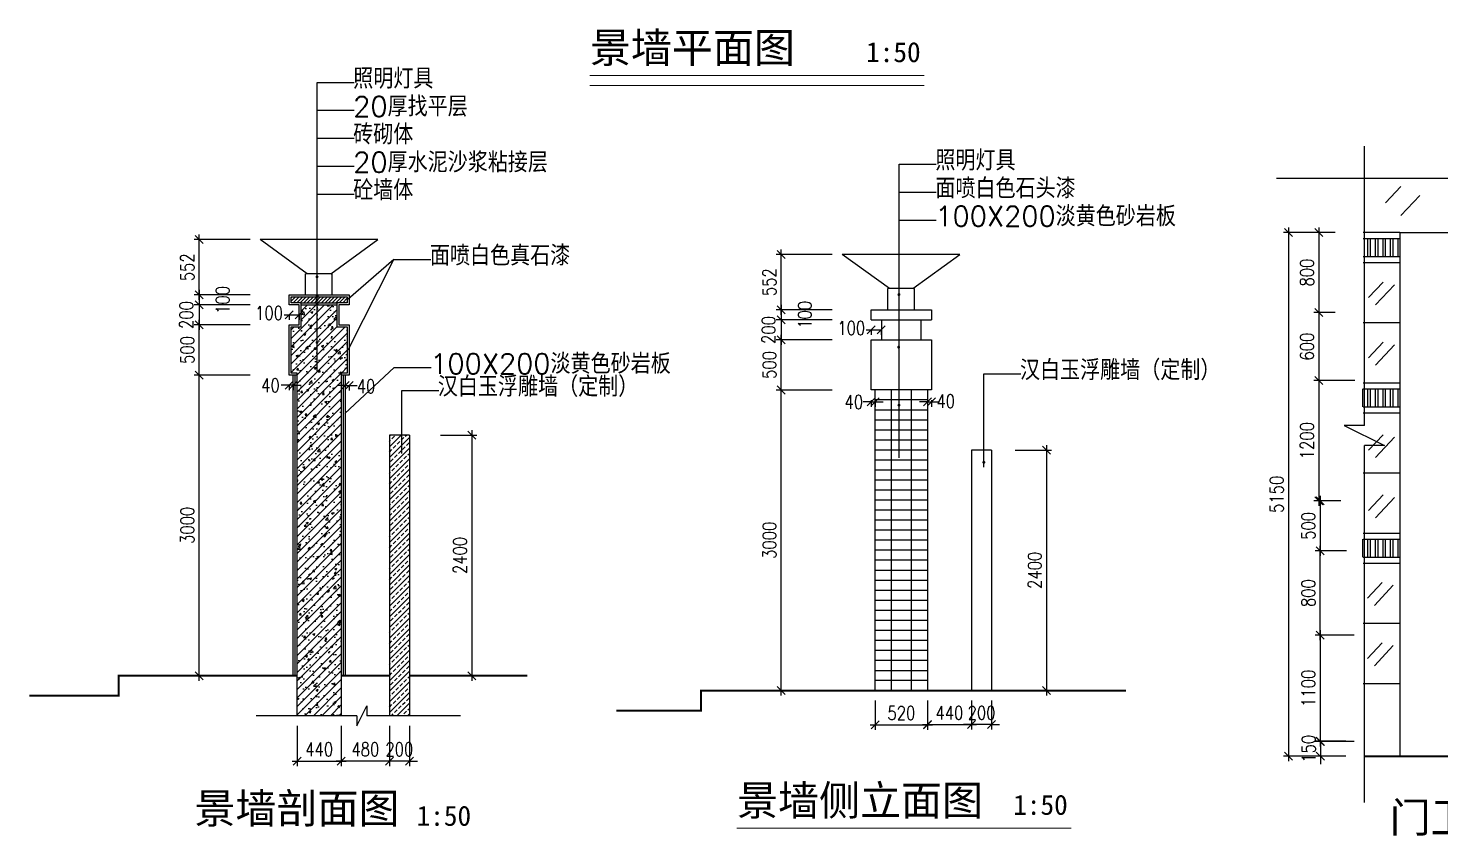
# Model space of a CAD drawing. Extents: x 249174 to 363784, y -3149 to 82603.
# Drawn here: x 324620 to 338712, y 40923 to 48981 of the extents above; entities that cross this region are included whole.
import ezdxf

# ---------------------------------------------------------------- set-up
doc = ezdxf.new("R2010")
doc.units = 0
doc.header["$LTSCALE"] = 1000
doc.header["$MEASUREMENT"] = 0
doc.linetypes.add('DOTE', pattern=[2.42, 2, -0.2, 0.02, -0.2])
doc.layers.get('0').update_dxf_attribs({"linetype": 'CONTINUOUS'})
doc.layers.get('DEFPOINTS').update_dxf_attribs({"color": 6, "linetype": 'CONTINUOUS'})
for name, color, linetype in [('111', 4, 'CONTINUOUS'), ('DIM', 3, 'CONTINUOUS'), ('DOTE', 4, 'DOTE'), ('LAYER7', 8, 'CONTINUOUS'), ('PUB_DIM', 84, 'CONTINUOUS'), ('W', 6, 'CONTINUOUS'), ('WALL', 255, 'CONTINUOUS'), ('字样', 2, 'CONTINUOUS')]:
    doc.layers.add(name, color=color, linetype=linetype)
doc.styles.add('DIM_FONT', font='SIMPLEX', dxfattribs={"width": 0.8})
doc.styles.add('HZ', font='txt', dxfattribs={"bigfont": 'hztxt'})
doc.styles.add('HZTXT', font='SIMSUN.TTF')
doc.dimstyles.new('DIMN', dxfattribs={"dimtxt": 300, "dimasz": 1, "dimexe": 250, "dimexo": 300, "dimgap": 150, "dimtad": 1, "dimdec": 0, "dimzin": 0, "dimtxsty": 'DIM_FONT', "dimblk": '_DIMX', "dimblk1": '_DIMX', "dimblk2": '_DIMX', "dimcen": 100, "dimdle": 250, "dimclrd": 3, "dimclre": 3, "dimclrt": 7, "dimazin": 3, "dimtfac": 1, "dimtdec": 0, "dimtix": 1, "dimtmove": 0, "dimatfit": 3, "dimtolj": 1, "dimtzin": 0})

# ---------------------------------------------------------------- blocks, each defined once
blk = doc.blocks.new('_OBLIQUE')
at = {"color": 0, "linetype": 'BYBLOCK'}
blk.add_line((-0.5, -0.5), (0.5, 0.5), dxfattribs=at)
blk = doc.blocks.new('*D357')
at = {"color": 3, "linetype": 'BYBLOCK'}
for p, q in [((325754, -139140), (325904, -139140)), ((325804, -139140), (325804, -139190)), ((325904, -139140), (325904, -139190))]:
    blk.add_line(p, q, dxfattribs=at)
at = {"layer": 'DEFPOINTS', "color": 0, "linetype": 'BYBLOCK'}
for p in [(325804, -139040), (325904, -139040), (325904, -139140)]:
    blk.add_point(p, dxfattribs=at)
at = {"color": 3, "linetype": 'BYBLOCK', "xscale": 80, "yscale": 80, "zscale": 80, "rotation": 180}
blk.add_blockref('_OBLIQUE', (325804, -139140), dxfattribs=at)
at = {"color": 3, "linetype": 'BYBLOCK', "xscale": 80, "yscale": 80, "zscale": 80}
blk.add_blockref('_OBLIQUE', (325904, -139140), dxfattribs=at)
at = {"color": 7, "linetype": 'BYBLOCK', "insert": (325604, -139121), "char_height": 135, "attachment_point": 5, "style": 'DIM_FONT'}
blk.add_mtext('\\A1;100', dxfattribs=at)
blk = doc.blocks.new('_DIMX')
blk.add_line((-150, 0), (150, 0))
at = {"const_width": 50}
blk.add_lwpolyline([(-70, -70), (70, 70)], dxfattribs=at)
blk = doc.blocks.new('*D372')
at = {"color": 3, "linetype": 'BYBLOCK'}
for p, q in [((325804, -139840), (325724, -139840)), ((325804, -139840), (325804, -139890)), ((325844, -139840), (325804, -139840)), ((325844, -139840), (325804, -139840)), ((325844, -139840), (325844, -139890)), ((325844, -139840), (325924, -139840))]:
    blk.add_line(p, q, dxfattribs=at)
at = {"layer": 'DEFPOINTS', "color": 0, "linetype": 'BYBLOCK'}
for p in [(325804, -139740), (325844, -139740), (325804, -139840)]:
    blk.add_point(p, dxfattribs=at)
at = {"color": 3, "linetype": 'BYBLOCK', "xscale": 80, "yscale": 80, "zscale": 80}
blk.add_blockref('_OBLIQUE', (325804, -139840), dxfattribs=at)
at = {"color": 3, "linetype": 'BYBLOCK', "xscale": 80, "yscale": 80, "zscale": 80, "rotation": 180}
blk.add_blockref('_OBLIQUE', (325844, -139840), dxfattribs=at)
at = {"color": 7, "linetype": 'BYBLOCK', "insert": (325618, -139843), "char_height": 135, "attachment_point": 5, "style": 'DIM_FONT'}
blk.add_mtext('\\A1;40', dxfattribs=at)
blk = doc.blocks.new('*D351')
at = {"color": 3, "linetype": 'BYBLOCK'}
for p, q in [((325415, -139740), (324856, -139740)), ((324906, -142790), (324906, -139690)), ((325415, -142740), (324856, -142740))]:
    blk.add_line(p, q, dxfattribs=at)
at = {"layer": 'DEFPOINTS', "color": 0, "linetype": 'BYBLOCK'}
for p in [(324906, -139740), (325515, -139740), (325515, -142740)]:
    blk.add_point(p, dxfattribs=at)
at = {"color": 3, "linetype": 'BYBLOCK', "xscale": 80, "yscale": 80, "zscale": 80}
for p, rotation in [((324906, -139740), 90), ((324906, -142740), 270)]:
    blk.add_blockref('_OBLIQUE', p, dxfattribs=dict(at, rotation=rotation))
at = {"color": 7, "linetype": 'BYBLOCK', "insert": (324788, -141240), "char_height": 135, "attachment_point": 5, "rotation": 90, "style": 'DIM_FONT'}
blk.add_mtext('\\A1;3000', dxfattribs=at)
blk = doc.blocks.new('*D352')
at = {"color": 3, "linetype": 'BYBLOCK'}
for p, q in [((324906, -139790), (324906, -139190)), ((325415, -139240), (324856, -139240)), ((325415, -139740), (324856, -139740))]:
    blk.add_line(p, q, dxfattribs=at)
at = {"layer": 'DEFPOINTS', "color": 0, "linetype": 'BYBLOCK'}
for p in [(324906, -139240), (325515, -139240), (325515, -139740)]:
    blk.add_point(p, dxfattribs=at)
at = {"color": 3, "linetype": 'BYBLOCK', "xscale": 80, "yscale": 80, "zscale": 80}
for p, rotation in [((324906, -139240), 90), ((324906, -139740), 270)]:
    blk.add_blockref('_OBLIQUE', p, dxfattribs=dict(at, rotation=rotation))
at = {"color": 7, "linetype": 'BYBLOCK', "insert": (324788, -139490), "char_height": 135, "attachment_point": 5, "rotation": 90, "style": 'DIM_FONT'}
blk.add_mtext('\\A1;500', dxfattribs=at)
blk = doc.blocks.new('*D353')
at = {"color": 3, "linetype": 'BYBLOCK'}
for p, q in [((325415, -138940), (324856, -138940)), ((324906, -138890), (324906, -139040)), ((325415, -139040), (324856, -139040))]:
    blk.add_line(p, q, dxfattribs=at)
at = {"layer": 'DEFPOINTS', "color": 0, "linetype": 'BYBLOCK'}
for p in [(325515, -138940), (324906, -139040), (325515, -139040)]:
    blk.add_point(p, dxfattribs=at)
at = {"color": 3, "linetype": 'BYBLOCK', "xscale": 80, "yscale": 80, "zscale": 80}
for p, rotation in [((324906, -138940), 90), ((324906, -139040), 270)]:
    blk.add_blockref('_OBLIQUE', p, dxfattribs=dict(at, rotation=rotation))
at = {"color": 7, "linetype": 'BYBLOCK', "insert": (325141, -138990), "char_height": 135, "attachment_point": 5, "rotation": 90, "style": 'DIM_FONT'}
blk.add_mtext('\\A1;100', dxfattribs=at)
blk = doc.blocks.new('*D354')
at = {"color": 3, "linetype": 'BYBLOCK'}
for p, q in [((325415, -139040), (324856, -139040)), ((324906, -138990), (324906, -139290)), ((325415, -139240), (324856, -139240))]:
    blk.add_line(p, q, dxfattribs=at)
at = {"layer": 'DEFPOINTS', "color": 0, "linetype": 'BYBLOCK'}
for p in [(325515, -139040), (324906, -139240), (325515, -139240)]:
    blk.add_point(p, dxfattribs=at)
at = {"color": 3, "linetype": 'BYBLOCK', "xscale": 80, "yscale": 80, "zscale": 80}
for p, rotation in [((324906, -139040), 90), ((324906, -139240), 270)]:
    blk.add_blockref('_OBLIQUE', p, dxfattribs=dict(at, rotation=rotation))
at = {"color": 7, "linetype": 'BYBLOCK', "insert": (324779, -139141), "char_height": 135, "attachment_point": 5, "rotation": 90, "style": 'DIM_FONT'}
blk.add_mtext('\\A1;200', dxfattribs=at)
blk = doc.blocks.new('*D355')
at = {"color": 3, "linetype": 'BYBLOCK'}
for p, q in [((324906, -138990), (324906, -138338)), ((325415, -138388), (324856, -138388)), ((325415, -138940), (324856, -138940))]:
    blk.add_line(p, q, dxfattribs=at)
at = {"layer": 'DEFPOINTS', "color": 0, "linetype": 'BYBLOCK'}
for p in [(324906, -138388), (325515, -138388), (325515, -138940)]:
    blk.add_point(p, dxfattribs=at)
at = {"color": 3, "linetype": 'BYBLOCK', "xscale": 80, "yscale": 80, "zscale": 80}
for p, rotation in [((324906, -138388), 90), ((324906, -138940), 270)]:
    blk.add_blockref('_OBLIQUE', p, dxfattribs=dict(at, rotation=rotation))
at = {"color": 7, "linetype": 'BYBLOCK', "insert": (324788, -138664), "char_height": 135, "attachment_point": 5, "rotation": 90, "style": 'DIM_FONT'}
blk.add_mtext('\\A1;552', dxfattribs=at)
blk = doc.blocks.new('*D417')
at = {"color": 3, "linetype": 'BYBLOCK'}
for p, q in [((336296, -140994), (336040, -140994)), ((336090, -140944), (336090, -141545)), ((336352, -141495), (336040, -141495))]:
    blk.add_line(p, q, dxfattribs=at)
at = {"layer": 'DEFPOINTS', "color": 0, "linetype": 'BYBLOCK'}
for p in [(336396, -140994), (336090, -141495), (336452, -141495)]:
    blk.add_point(p, dxfattribs=at)
at = {"color": 3, "linetype": 'BYBLOCK', "xscale": 80, "yscale": 80, "zscale": 80}
for p, rotation in [((336090, -140994), 90), ((336090, -141495), 270)]:
    blk.add_blockref('_OBLIQUE', p, dxfattribs=dict(at, rotation=rotation))
at = {"color": 7, "linetype": 'BYBLOCK', "insert": (335973, -141245), "char_height": 135, "attachment_point": 5, "rotation": 90, "style": 'DIM_FONT'}
blk.add_mtext('\\A1;500', dxfattribs=at)
blk = doc.blocks.new('*D338')
at = {"color": 3, "linetype": 'BYBLOCK'}
for p, q in [((331223, -139889), (330664, -139889)), ((330714, -142939), (330714, -139839)), ((331223, -142889), (330664, -142889))]:
    blk.add_line(p, q, dxfattribs=at)
at = {"layer": 'DEFPOINTS', "color": 0, "linetype": 'BYBLOCK'}
for p in [(330714, -139889), (331323, -139889), (331323, -142889)]:
    blk.add_point(p, dxfattribs=at)
at = {"color": 3, "linetype": 'BYBLOCK', "xscale": 80, "yscale": 80, "zscale": 80}
for p, rotation in [((330714, -139889), 90), ((330714, -142889), 270)]:
    blk.add_blockref('_OBLIQUE', p, dxfattribs=dict(at, rotation=rotation))
at = {"color": 7, "linetype": 'BYBLOCK', "insert": (330596, -141389), "char_height": 135, "attachment_point": 5, "rotation": 90, "style": 'DIM_FONT'}
blk.add_mtext('\\A1;3000', dxfattribs=at)
blk = doc.blocks.new('*D343')
at = {"color": 3, "linetype": 'BYBLOCK'}
for p, q in [((333048, -140489), (333411, -140489)), ((333361, -140439), (333361, -142939)), ((332915, -142889), (333411, -142889))]:
    blk.add_line(p, q, dxfattribs=at)
at = {"layer": 'DEFPOINTS', "color": 0, "linetype": 'BYBLOCK'}
for p in [(332948, -140489), (332815, -142889), (333361, -142889)]:
    blk.add_point(p, dxfattribs=at)
at = {"color": 3, "linetype": 'BYBLOCK', "xscale": 80, "yscale": 80, "zscale": 80}
for p, rotation in [((333361, -140489), 90), ((333361, -142889), 270)]:
    blk.add_blockref('_OBLIQUE', p, dxfattribs=dict(at, rotation=rotation))
at = {"color": 7, "linetype": 'BYBLOCK', "insert": (333243, -141689), "char_height": 135, "attachment_point": 5, "rotation": 90, "style": 'DIM_FONT'}
blk.add_mtext('\\A1;2400', dxfattribs=at)
blk = doc.blocks.new('*D418')
at = {"color": 3, "linetype": 'BYBLOCK'}
for p, q in [((336129, -138317), (335724, -138317)), ((335774, -138267), (335774, -143593)), ((336136, -143543), (335724, -143543))]:
    blk.add_line(p, q, dxfattribs=at)
at = {"layer": 'DEFPOINTS', "color": 0, "linetype": 'BYBLOCK'}
for p in [(336229, -138317), (335774, -143543), (336236, -143543)]:
    blk.add_point(p, dxfattribs=at)
at = {"color": 3, "linetype": 'BYBLOCK', "xscale": 80, "yscale": 80, "zscale": 80}
for p, rotation in [((335774, -138317), 90), ((335774, -143543), 270)]:
    blk.add_blockref('_OBLIQUE', p, dxfattribs=dict(at, rotation=rotation))
at = {"color": 7, "linetype": 'BYBLOCK', "insert": (335657, -140930), "char_height": 135, "attachment_point": 5, "rotation": 90, "style": 'DIM_FONT'}
blk.add_mtext('\\A1;5150', dxfattribs=at)
blk = doc.blocks.new('*D356')
at = {"color": 3, "linetype": 'BYBLOCK'}
for p, q in [((327313, -140340), (327676, -140340)), ((327626, -140290), (327626, -142790)), ((327280, -142740), (327676, -142740))]:
    blk.add_line(p, q, dxfattribs=at)
at = {"layer": 'DEFPOINTS', "color": 0, "linetype": 'BYBLOCK'}
for p in [(327213, -140340), (327180, -142740), (327626, -142740)]:
    blk.add_point(p, dxfattribs=at)
at = {"color": 3, "linetype": 'BYBLOCK', "xscale": 80, "yscale": 80, "zscale": 80}
for p, rotation in [((327626, -140340), 90), ((327626, -142740), 270)]:
    blk.add_blockref('_OBLIQUE', p, dxfattribs=dict(at, rotation=rotation))
at = {"color": 7, "linetype": 'BYBLOCK', "insert": (327508, -141540), "char_height": 135, "attachment_point": 5, "rotation": 90, "style": 'DIM_FONT'}
blk.add_mtext('\\A1;2400', dxfattribs=at)
blk = doc.blocks.new('*D364')
at = {"color": 3, "linetype": 'BYBLOCK'}
for p, q in [((331652, -142989), (331652, -143280)), ((332172, -142989), (332172, -143280)), ((331602, -143230), (332222, -143230))]:
    blk.add_line(p, q, dxfattribs=at)
at = {"layer": 'DEFPOINTS', "color": 0, "linetype": 'BYBLOCK'}
for p in [(331652, -142889), (332172, -142889), (332172, -143230)]:
    blk.add_point(p, dxfattribs=at)
at = {"color": 3, "linetype": 'BYBLOCK', "xscale": 80, "yscale": 80, "zscale": 80, "rotation": 180}
blk.add_blockref('_OBLIQUE', (331652, -143230), dxfattribs=at)
at = {"color": 3, "linetype": 'BYBLOCK', "xscale": 80, "yscale": 80, "zscale": 80}
blk.add_blockref('_OBLIQUE', (332172, -143230), dxfattribs=at)
at = {"color": 7, "linetype": 'BYBLOCK', "insert": (331912, -143112), "char_height": 135, "attachment_point": 5, "style": 'DIM_FONT'}
blk.add_mtext('\\A1;520', dxfattribs=at)
blk = doc.blocks.new('*D367')
at = {"color": 3, "linetype": 'BYBLOCK'}
for p, q in [((332172, -142989), (332172, -143278)), ((332612, -142989), (332612, -143278)), ((332122, -143228), (332662, -143228))]:
    blk.add_line(p, q, dxfattribs=at)
at = {"layer": 'DEFPOINTS', "color": 0, "linetype": 'BYBLOCK'}
for p in [(332172, -142889), (332612, -142889), (332612, -143228)]:
    blk.add_point(p, dxfattribs=at)
at = {"color": 3, "linetype": 'BYBLOCK', "xscale": 80, "yscale": 80, "zscale": 80, "rotation": 180}
blk.add_blockref('_OBLIQUE', (332172, -143228), dxfattribs=at)
at = {"color": 3, "linetype": 'BYBLOCK', "xscale": 80, "yscale": 80, "zscale": 80}
blk.add_blockref('_OBLIQUE', (332612, -143228), dxfattribs=at)
at = {"color": 7, "linetype": 'BYBLOCK', "insert": (332392, -143111), "char_height": 135, "attachment_point": 5, "style": 'DIM_FONT'}
blk.add_mtext('\\A1;440', dxfattribs=at)
blk = doc.blocks.new('*D368')
at = {"color": 3, "linetype": 'BYBLOCK'}
for p, q in [((332612, -142989), (332612, -143278)), ((332812, -142989), (332812, -143278)), ((332612, -143228), (332532, -143228)), ((332812, -143228), (332612, -143228)), ((332812, -143228), (332892, -143228))]:
    blk.add_line(p, q, dxfattribs=at)
at = {"layer": 'DEFPOINTS', "color": 0, "linetype": 'BYBLOCK'}
for p in [(332612, -142889), (332812, -142889), (332612, -143228)]:
    blk.add_point(p, dxfattribs=at)
at = {"color": 3, "linetype": 'BYBLOCK', "xscale": 80, "yscale": 80, "zscale": 80}
blk.add_blockref('_OBLIQUE', (332612, -143228), dxfattribs=at)
at = {"color": 3, "linetype": 'BYBLOCK', "xscale": 80, "yscale": 80, "zscale": 80, "rotation": 180}
blk.add_blockref('_OBLIQUE', (332812, -143228), dxfattribs=at)
at = {"color": 7, "linetype": 'BYBLOCK', "insert": (332712, -143111), "char_height": 135, "attachment_point": 5, "style": 'DIM_FONT'}
blk.add_mtext('\\A1;200', dxfattribs=at)
blk = doc.blocks.new('*D369')
at = {"color": 3, "linetype": 'BYBLOCK'}
for p, q in [((325884, -143240), (325884, -143642)), ((326324, -143240), (326324, -143642)), ((325834, -143592), (326374, -143592))]:
    blk.add_line(p, q, dxfattribs=at)
at = {"layer": 'DEFPOINTS', "color": 0, "linetype": 'BYBLOCK'}
for p in [(325884, -143140), (326324, -143140), (326324, -143592)]:
    blk.add_point(p, dxfattribs=at)
at = {"color": 3, "linetype": 'BYBLOCK', "xscale": 80, "yscale": 80, "zscale": 80, "rotation": 180}
blk.add_blockref('_OBLIQUE', (325884, -143592), dxfattribs=at)
at = {"color": 3, "linetype": 'BYBLOCK', "xscale": 80, "yscale": 80, "zscale": 80}
blk.add_blockref('_OBLIQUE', (326324, -143592), dxfattribs=at)
at = {"color": 7, "linetype": 'BYBLOCK', "insert": (326104, -143474), "char_height": 135, "attachment_point": 5, "style": 'DIM_FONT'}
blk.add_mtext('\\A1;440', dxfattribs=at)
blk = doc.blocks.new('*D370')
at = {"color": 3, "linetype": 'BYBLOCK'}
for p, q in [((326324, -143240), (326324, -143642)), ((326804, -143240), (326804, -143642)), ((326854, -143592), (326274, -143592))]:
    blk.add_line(p, q, dxfattribs=at)
at = {"layer": 'DEFPOINTS', "color": 0, "linetype": 'BYBLOCK'}
for p in [(326324, -143140), (326804, -143140), (326324, -143592)]:
    blk.add_point(p, dxfattribs=at)
at = {"color": 3, "linetype": 'BYBLOCK', "xscale": 80, "yscale": 80, "zscale": 80, "rotation": 180}
blk.add_blockref('_OBLIQUE', (326324, -143592), dxfattribs=at)
at = {"color": 3, "linetype": 'BYBLOCK', "xscale": 80, "yscale": 80, "zscale": 80}
blk.add_blockref('_OBLIQUE', (326804, -143592), dxfattribs=at)
at = {"color": 7, "linetype": 'BYBLOCK', "insert": (326564, -143474), "char_height": 135, "attachment_point": 5, "style": 'DIM_FONT'}
blk.add_mtext('\\A1;480', dxfattribs=at)
blk = doc.blocks.new('*D371')
at = {"color": 3, "linetype": 'BYBLOCK'}
for p, q in [((326804, -143240), (326804, -143642)), ((327004, -143240), (327004, -143642)), ((326804, -143592), (326724, -143592)), ((327004, -143592), (326804, -143592)), ((327004, -143592), (327084, -143592))]:
    blk.add_line(p, q, dxfattribs=at)
at = {"layer": 'DEFPOINTS', "color": 0, "linetype": 'BYBLOCK'}
for p in [(326804, -143140), (327004, -143140), (326804, -143592)]:
    blk.add_point(p, dxfattribs=at)
at = {"color": 3, "linetype": 'BYBLOCK', "xscale": 80, "yscale": 80, "zscale": 80}
blk.add_blockref('_OBLIQUE', (326804, -143592), dxfattribs=at)
at = {"color": 3, "linetype": 'BYBLOCK', "xscale": 80, "yscale": 80, "zscale": 80, "rotation": 180}
blk.add_blockref('_OBLIQUE', (327004, -143592), dxfattribs=at)
at = {"color": 7, "linetype": 'BYBLOCK', "insert": (326904, -143474), "char_height": 135, "attachment_point": 5, "style": 'DIM_FONT'}
blk.add_mtext('\\A1;200', dxfattribs=at)
blk = doc.blocks.new('*D416')
at = {"color": 3, "linetype": 'BYBLOCK'}
for p, q in [((336090, -142386), (336090, -141445)), ((336352, -141495), (336040, -141495)), ((336431, -142336), (336040, -142336))]:
    blk.add_line(p, q, dxfattribs=at)
at = {"layer": 'DEFPOINTS', "color": 0, "linetype": 'BYBLOCK'}
for p in [(336090, -141495), (336452, -141495), (336531, -142336)]:
    blk.add_point(p, dxfattribs=at)
at = {"color": 3, "linetype": 'BYBLOCK', "xscale": 80, "yscale": 80, "zscale": 80}
for p, rotation in [((336090, -141495), 90), ((336090, -142336), 270)]:
    blk.add_blockref('_OBLIQUE', p, dxfattribs=dict(at, rotation=rotation))
at = {"color": 7, "linetype": 'BYBLOCK', "insert": (335973, -141916), "char_height": 135, "attachment_point": 5, "rotation": 90, "style": 'DIM_FONT'}
blk.add_mtext('\\A1;800', dxfattribs=at)
blk = doc.blocks.new('*D420')
at = {"color": 3, "linetype": 'BYBLOCK'}
for p, q in [((336092, -143395), (336092, -143315)), ((336348, -143395), (336042, -143395)), ((336092, -143395), (336092, -143543)), ((336348, -143543), (336042, -143543)), ((336092, -143543), (336092, -143623))]:
    blk.add_line(p, q, dxfattribs=at)
at = {"layer": 'DEFPOINTS', "color": 0, "linetype": 'BYBLOCK'}
for p in [(336448, -143395), (336092, -143543), (336448, -143543)]:
    blk.add_point(p, dxfattribs=at)
at = {"color": 3, "linetype": 'BYBLOCK', "xscale": 80, "yscale": 80, "zscale": 80}
for p, rotation in [((336092, -143395), 270), ((336092, -143543), 90)]:
    blk.add_blockref('_OBLIQUE', p, dxfattribs=dict(at, rotation=rotation))
at = {"color": 7, "linetype": 'BYBLOCK', "insert": (335975, -143469), "char_height": 135, "attachment_point": 5, "rotation": 90, "style": 'DIM_FONT'}
blk.add_mtext('\\A1;150', dxfattribs=at)
blk = doc.blocks.new('*D419')
at = {"color": 3, "linetype": 'BYBLOCK'}
for p, q in [((336090, -142286), (336090, -143446)), ((336431, -142336), (336040, -142336)), ((336431, -143396), (336040, -143396))]:
    blk.add_line(p, q, dxfattribs=at)
at = {"layer": 'DEFPOINTS', "color": 0, "linetype": 'BYBLOCK'}
for p in [(336531, -142336), (336090, -143396), (336531, -143396)]:
    blk.add_point(p, dxfattribs=at)
at = {"color": 3, "linetype": 'BYBLOCK', "xscale": 80, "yscale": 80, "zscale": 80}
for p, rotation in [((336090, -142336), 90), ((336090, -143396), 270)]:
    blk.add_blockref('_OBLIQUE', p, dxfattribs=dict(at, rotation=rotation))
at = {"color": 7, "linetype": 'BYBLOCK', "insert": (335973, -142866), "char_height": 135, "attachment_point": 5, "rotation": 90, "style": 'DIM_FONT'}
blk.add_mtext('\\A1;1100', dxfattribs=at)
blk = doc.blocks.new('*D339')
at = {"color": 3, "linetype": 'BYBLOCK'}
for p, q in [((331223, -139189), (330664, -139189)), ((330714, -139139), (330714, -139439)), ((331223, -139389), (330664, -139389))]:
    blk.add_line(p, q, dxfattribs=at)
at = {"layer": 'DEFPOINTS', "color": 0, "linetype": 'BYBLOCK'}
for p in [(331323, -139189), (330714, -139389), (331323, -139389)]:
    blk.add_point(p, dxfattribs=at)
at = {"color": 3, "linetype": 'BYBLOCK', "xscale": 80, "yscale": 80, "zscale": 80}
for p, rotation in [((330714, -139189), 90), ((330714, -139389), 270)]:
    blk.add_blockref('_OBLIQUE', p, dxfattribs=dict(at, rotation=rotation))
at = {"color": 7, "linetype": 'BYBLOCK', "insert": (330587, -139290), "char_height": 135, "attachment_point": 5, "rotation": 90, "style": 'DIM_FONT'}
blk.add_mtext('\\A1;200', dxfattribs=at)
blk = doc.blocks.new('*D340')
at = {"color": 3, "linetype": 'BYBLOCK'}
for p, q in [((331223, -139089), (330664, -139089)), ((330714, -139039), (330714, -139189)), ((331223, -139189), (330664, -139189))]:
    blk.add_line(p, q, dxfattribs=at)
at = {"layer": 'DEFPOINTS', "color": 0, "linetype": 'BYBLOCK'}
for p in [(331323, -139089), (330714, -139189), (331323, -139189)]:
    blk.add_point(p, dxfattribs=at)
at = {"color": 3, "linetype": 'BYBLOCK', "xscale": 80, "yscale": 80, "zscale": 80}
for p, rotation in [((330714, -139089), 90), ((330714, -139189), 270)]:
    blk.add_blockref('_OBLIQUE', p, dxfattribs=dict(at, rotation=rotation))
at = {"color": 7, "linetype": 'BYBLOCK', "insert": (330949, -139139), "char_height": 135, "attachment_point": 5, "rotation": 90, "style": 'DIM_FONT'}
blk.add_mtext('\\A1;100', dxfattribs=at)
blk = doc.blocks.new('*D341')
at = {"color": 3, "linetype": 'BYBLOCK'}
for p, q in [((330714, -139939), (330714, -139339)), ((331223, -139389), (330664, -139389)), ((331223, -139889), (330664, -139889))]:
    blk.add_line(p, q, dxfattribs=at)
at = {"layer": 'DEFPOINTS', "color": 0, "linetype": 'BYBLOCK'}
for p in [(330714, -139389), (331323, -139389), (331323, -139889)]:
    blk.add_point(p, dxfattribs=at)
at = {"color": 3, "linetype": 'BYBLOCK', "xscale": 80, "yscale": 80, "zscale": 80}
for p, rotation in [((330714, -139389), 90), ((330714, -139889), 270)]:
    blk.add_blockref('_OBLIQUE', p, dxfattribs=dict(at, rotation=rotation))
at = {"color": 7, "linetype": 'BYBLOCK', "insert": (330596, -139639), "char_height": 135, "attachment_point": 5, "rotation": 90, "style": 'DIM_FONT'}
blk.add_mtext('\\A1;500', dxfattribs=at)
blk = doc.blocks.new('*D342')
at = {"color": 3, "linetype": 'BYBLOCK'}
for p, q in [((330714, -139139), (330714, -138487)), ((331223, -138537), (330664, -138537)), ((331223, -139089), (330664, -139089))]:
    blk.add_line(p, q, dxfattribs=at)
at = {"layer": 'DEFPOINTS', "color": 0, "linetype": 'BYBLOCK'}
for p in [(330714, -138537), (331323, -138537), (331323, -139089)]:
    blk.add_point(p, dxfattribs=at)
at = {"color": 3, "linetype": 'BYBLOCK', "xscale": 80, "yscale": 80, "zscale": 80}
for p, rotation in [((330714, -138537), 90), ((330714, -139089), 270)]:
    blk.add_blockref('_OBLIQUE', p, dxfattribs=dict(at, rotation=rotation))
at = {"color": 7, "linetype": 'BYBLOCK', "insert": (330596, -138813), "char_height": 135, "attachment_point": 5, "rotation": 90, "style": 'DIM_FONT'}
blk.add_mtext('\\A1;552', dxfattribs=at)
blk = doc.blocks.new('*D346')
at = {"color": 3, "linetype": 'BYBLOCK'}
for p, q in [((331562, -139289), (331712, -139289)), ((331612, -139289), (331612, -139339)), ((331712, -139289), (331712, -139339))]:
    blk.add_line(p, q, dxfattribs=at)
at = {"layer": 'DEFPOINTS', "color": 0, "linetype": 'BYBLOCK'}
for p in [(331612, -139189), (331712, -139189), (331712, -139289)]:
    blk.add_point(p, dxfattribs=at)
at = {"color": 3, "linetype": 'BYBLOCK', "xscale": 80, "yscale": 80, "zscale": 80, "rotation": 180}
blk.add_blockref('_OBLIQUE', (331612, -139289), dxfattribs=at)
at = {"color": 3, "linetype": 'BYBLOCK', "xscale": 80, "yscale": 80, "zscale": 80}
blk.add_blockref('_OBLIQUE', (331712, -139289), dxfattribs=at)
at = {"color": 7, "linetype": 'BYBLOCK', "insert": (331412, -139270), "char_height": 135, "attachment_point": 5, "style": 'DIM_FONT'}
blk.add_mtext('\\A1;100', dxfattribs=at)
blk = doc.blocks.new('*D365')
at = {"color": 3, "linetype": 'BYBLOCK'}
for p, q in [((331612, -140007), (331532, -140007)), ((331612, -139989), (331612, -140057)), ((331612, -140007), (331652, -140007)), ((331612, -140007), (331652, -140007)), ((331652, -139989), (331652, -140057)), ((331652, -140007), (331732, -140007))]:
    blk.add_line(p, q, dxfattribs=at)
at = {"layer": 'DEFPOINTS', "color": 0, "linetype": 'BYBLOCK'}
for p in [(331612, -139889), (331652, -139889), (331652, -140007)]:
    blk.add_point(p, dxfattribs=at)
at = {"color": 3, "linetype": 'BYBLOCK', "xscale": 80, "yscale": 80, "zscale": 80}
blk.add_blockref('_OBLIQUE', (331612, -140007), dxfattribs=at)
at = {"color": 3, "linetype": 'BYBLOCK', "xscale": 80, "yscale": 80, "zscale": 80, "rotation": 180}
blk.add_blockref('_OBLIQUE', (331652, -140007), dxfattribs=at)
at = {"color": 7, "linetype": 'BYBLOCK', "insert": (331438, -140009), "char_height": 135, "attachment_point": 5, "style": 'DIM_FONT'}
blk.add_mtext('\\A1;40', dxfattribs=at)
blk = doc.blocks.new('*D366')
at = {"color": 3, "linetype": 'BYBLOCK'}
for p, q in [((332172, -140007), (332092, -140007)), ((332172, -139989), (332172, -140057)), ((332172, -140007), (332212, -140007)), ((332172, -140007), (332212, -140007)), ((332212, -139989), (332212, -140057)), ((332212, -140007), (332292, -140007))]:
    blk.add_line(p, q, dxfattribs=at)
at = {"layer": 'DEFPOINTS', "color": 0, "linetype": 'BYBLOCK'}
for p in [(332172, -139889), (332212, -139889), (332212, -140007)]:
    blk.add_point(p, dxfattribs=at)
at = {"color": 3, "linetype": 'BYBLOCK', "xscale": 80, "yscale": 80, "zscale": 80}
blk.add_blockref('_OBLIQUE', (332172, -140007), dxfattribs=at)
at = {"color": 3, "linetype": 'BYBLOCK', "xscale": 80, "yscale": 80, "zscale": 80, "rotation": 180}
blk.add_blockref('_OBLIQUE', (332212, -140007), dxfattribs=at)
at = {"color": 7, "linetype": 'BYBLOCK', "insert": (332354, -140000), "char_height": 135, "attachment_point": 5, "style": 'DIM_FONT'}
blk.add_mtext('\\A1;40', dxfattribs=at)
blk = doc.blocks.new('*D373')
at = {"color": 3, "linetype": 'BYBLOCK'}
for p, q in [((326364, -139843), (326284, -139843)), ((326364, -139840), (326364, -139893)), ((326364, -139843), (326404, -139843)), ((326364, -139843), (326404, -139843)), ((326404, -139840), (326404, -139893)), ((326404, -139843), (326484, -139843))]:
    blk.add_line(p, q, dxfattribs=at)
at = {"layer": 'DEFPOINTS', "color": 0, "linetype": 'BYBLOCK'}
for p in [(326364, -139740), (326404, -139740), (326404, -139843)]:
    blk.add_point(p, dxfattribs=at)
at = {"color": 3, "linetype": 'BYBLOCK', "xscale": 80, "yscale": 80, "zscale": 80}
blk.add_blockref('_OBLIQUE', (326364, -139843), dxfattribs=at)
at = {"color": 3, "linetype": 'BYBLOCK', "xscale": 80, "yscale": 80, "zscale": 80, "rotation": 180}
blk.add_blockref('_OBLIQUE', (326404, -139843), dxfattribs=at)
at = {"color": 7, "linetype": 'BYBLOCK', "insert": (326571, -139853), "char_height": 135, "attachment_point": 5, "style": 'DIM_FONT'}
blk.add_mtext('\\A1;40', dxfattribs=at)
blk = doc.blocks.new('*D421')
at = {"color": 3, "linetype": 'BYBLOCK'}
for p, q in [((336076, -139067), (336076, -139844)), ((336241, -139117), (336026, -139117)), ((336437, -139794), (336026, -139794))]:
    blk.add_line(p, q, dxfattribs=at)
at = {"layer": 'DEFPOINTS', "color": 0, "linetype": 'BYBLOCK'}
for p in [(336341, -139117), (336076, -139794), (336537, -139794)]:
    blk.add_point(p, dxfattribs=at)
at = {"color": 3, "linetype": 'BYBLOCK', "xscale": 80, "yscale": 80, "zscale": 80}
for p, rotation in [((336076, -139117), 90), ((336076, -139794), 270)]:
    blk.add_blockref('_OBLIQUE', p, dxfattribs=dict(at, rotation=rotation))
at = {"color": 7, "linetype": 'BYBLOCK', "insert": (335958, -139456), "char_height": 135, "attachment_point": 5, "rotation": 90, "style": 'DIM_FONT'}
blk.add_mtext('\\A1;600', dxfattribs=at)
blk = doc.blocks.new('*D422')
at = {"color": 3, "linetype": 'BYBLOCK'}
for p, q in [((336241, -138317), (336026, -138317)), ((336076, -138267), (336076, -139167)), ((336241, -139117), (336026, -139117))]:
    blk.add_line(p, q, dxfattribs=at)
at = {"layer": 'DEFPOINTS', "color": 0, "linetype": 'BYBLOCK'}
for p in [(336341, -138317), (336076, -139117), (336341, -139117)]:
    blk.add_point(p, dxfattribs=at)
at = {"color": 3, "linetype": 'BYBLOCK', "xscale": 80, "yscale": 80, "zscale": 80}
for p, rotation in [((336076, -138317), 90), ((336076, -139117), 270)]:
    blk.add_blockref('_OBLIQUE', p, dxfattribs=dict(at, rotation=rotation))
at = {"color": 7, "linetype": 'BYBLOCK', "insert": (335959, -138717), "char_height": 135, "attachment_point": 5, "rotation": 90, "style": 'DIM_FONT'}
blk.add_mtext('\\A1;800', dxfattribs=at)
blk = doc.blocks.new('*D423')
at = {"color": 3, "linetype": 'BYBLOCK'}
for p, q in [((336076, -139744), (336076, -141044)), ((336437, -139794), (336026, -139794)), ((336296, -140994), (336026, -140994))]:
    blk.add_line(p, q, dxfattribs=at)
at = {"layer": 'DEFPOINTS', "color": 0, "linetype": 'BYBLOCK'}
for p in [(336537, -139794), (336076, -140994), (336396, -140994)]:
    blk.add_point(p, dxfattribs=at)
at = {"color": 3, "linetype": 'BYBLOCK', "xscale": 80, "yscale": 80, "zscale": 80}
for p, rotation in [((336076, -139794), 90), ((336076, -140994), 270)]:
    blk.add_blockref('_OBLIQUE', p, dxfattribs=dict(at, rotation=rotation))
at = {"color": 7, "linetype": 'BYBLOCK', "insert": (335958, -140394), "char_height": 135, "attachment_point": 5, "rotation": 90, "style": 'DIM_FONT'}
blk.add_mtext('\\A1;1200', dxfattribs=at)

msp = doc.modelspace()

# ---------------------------------------------------------------- hatches: boundary and pattern name
at = {"layer": 'LAYER7', "linetype": 'BYBLOCK'}
h = msp.add_hatch(dxfattribs=at)
h.set_pattern_fill('ANSI31', color=256, scale=200, style=0)
h.set_pattern_definition([(45, (61221.552, 158996.154), (-17.6776695, 17.6776695), [])])
h.paths.add_polyline_path([(327698.1, 46240.4), (327803.2, 46240.4), (327803.2, 46300.4), (327501.6, 46300.4), (327501.6, 46240.4)])
h.paths.add_polyline_path([(327501.6, 46240.4), (327501.6, 46300.4), (327243.2, 46300.4), (327243.2, 46240.4), (327343.2, 46240.4)])
h = msp.add_hatch(dxfattribs=at)
h.set_pattern_fill('AN31C', color=256, scale=300, style=0)
h.set_pattern_definition([(45, (366.16, 143443.23), (-42.426407, 42.426407), []), (50, (366.16, 143443.23), (215.178055, -18.82564), [22.5, -247.5]), (355, (366.16, 143443.23), (-41.6254, 225.65764), [18, -198]), (100.4514, (384.1, 143441.66), (173.55281, 206.83186), [19.12206, -210.34263]), (46.1842, (366.16, 143503.23), (320.17231, -49.6557), [33.75, -371.25]), (96.6356, (392.84, 143499.1), (280.3988, 292.23536), [28.6831, -315.5139]), (351.1842, (366.16, 143503.23), (280.39858, 292.23558), [27, -297]), (21, (396.16, 143488.23), (179.07212, -120.78567), [22.5, -247.5]), (326, (396.16, 143488.23), (72.9946, 217.54501), [18, -198]), (71.4514, (411.08, 143478.17), (252.06679, 96.75915), [19.12206, -210.34263]), (37.5, (366.16, 143443.23), (3.647957, 99.868156), [0, -195.6, 0, -201, 0, -198.75]), (7.5, (366.16, 143443.23), (78.92086, 118.323514), [0, -114.6, 0, -191.1, 0, -75.75]), (327.5, (299.26, 143443.23), (160.14673, -6.766462), [0, -75, 0, -234, 0, -310.5]), (317.5, (269.26, 143443.23), (174.95585, 30.031495), [0, -97.5, 0, -155.4, 0, -220.5])])
h.paths.add_polyline_path([(327743.2, 45540.4), (327803.2, 45540.4), (327803.2, 46000.4), (327698.1, 46000.4), (327698.1, 46220.4), (327343.2, 46220.4), (327343.2, 46000.4), (327243.2, 46000.4), (327243.2, 45540.4), (327303.2, 45540.4), (327303.2, 42120.4), (327743.2, 42120.4)])
h = msp.add_hatch(dxfattribs=at)
h.set_pattern_fill('ANSI33', color=256, scale=300, style=0)
h.set_pattern_definition([(45, (61426.55, 158996.154), (-53.033009, 53.033009), []), (45, (61479.585, 158996.154), (-53.033009, 53.033009), [37.5, -18.75])])
h.paths.add_polyline_path([(328223.1, 42120.4), (328423.1, 42120.4), (328423.1, 44920.4), (328223.1, 44920.4)])
at = {"layer": '字样', "linetype": 'BYBLOCK'}
for points in [[(327486.7, 46500.3, 1.0000004), (327516.6, 46500.3, 1.0000004)], [(327486.7, 46309.6, 1.0000004), (327516.6, 46309.6, 1.0000004)], [(327486.7, 46270.7, 1.0000004), (327516.6, 46270.7, 1.0000004)], [(327486.7, 46227.4, 1.0000004), (327516.6, 46227.4, 1.0000004)], [(333291.9, 46322.6, 1.0000004), (333321.8, 46322.6, 1.0000004)], [(327486.7, 45844.9, 1.0000004), (327516.6, 45844.9, 1.0000004)], [(333288.9, 45798.7, 1.0000004), (333318.8, 45798.7, 1.0000004)], [(333291.8, 45220, 1.0000004), (333321.7, 45220, 1.0000004)], [(334138.6, 44649.6, 1.0000004), (334168.6, 44649.6, 1.0000004)]]:
    msp.add_hatch(color=256, dxfattribs=at).paths.add_polyline_path(points)

# ---------------------------------------------------------------- linework, layer by layer
at = {"layer": '111', "linetype": 'BYBLOCK'}
for p, q in [((337950.1, 45015.8), (337950.1, 47804.8)), ((337073.1, 47483.9), (340070.6, 47483.9)), ((338304.8, 46943), (338304.8, 41716.6)), ((338304.8, 46943), (342055.8, 46943)), ((337750.1, 45015.8), (338150.1, 44815.8)), ((337950.1, 45015.8), (337750.1, 45015.8)), ((337950.1, 41253.2), (337950.1, 44815.8)), ((338150.1, 44815.8), (337950.1, 44815.8)), ((327897.9, 42020.4), (327997.9, 42220.4)), ((327997.9, 42220.4), (327997.9, 42120.4)), ((327897.9, 42120.4), (326895, 42120.4)), ((327897.9, 42120.4), (327897.9, 42020.4)), ((328933.9, 42120.4), (327997.9, 42120.4))]:
    msp.add_line(p, q, dxfattribs=at)
at = {"layer": '111', "linetype": 'BYBLOCK', "const_width": 20}
msp.add_lwpolyline([(337950.1, 41716.6), (342732, 41716.6)], dxfattribs=at)
at = {"layer": 'DIM', "linetype": 'BYBLOCK', "const_width": 10}
for points in [[(330220.4, 48509.8), (333560.5, 48509.8)], [(330220.4, 48409.8), (333560.5, 48409.8)], [(331687.8, 40998.4), (335027.9, 40998.4)]]:
    msp.add_lwpolyline(points, dxfattribs=at)
at = {"layer": 'DOTE', "linetype": 'BYBLOCK'}
for p, q in [((338304.8, 46943), (338304.8, 41716.6)), ((328107.8, 46872.1), (326933.5, 46872.1)), ((327403.8, 46531.4), (326933.5, 46872.1)), ((327637.5, 46531.4), (328107.8, 46872.1)), ((333211.7, 46382.2), (332741.4, 46722.9)), ((333915.7, 46722.9), (332741.4, 46722.9)), ((333445.4, 46382.2), (333915.7, 46722.9)), ((327653.5, 46531.4), (327387.7, 46531.4)), ((327387.7, 46320.4), (327387.7, 46531.4)), ((327653.5, 46320.4), (327653.5, 46531.4)), ((333195.7, 46171.2), (333195.7, 46382.2)), ((333461.4, 46382.2), (333195.7, 46382.2)), ((333461.4, 46171.2), (333461.4, 46382.2)), ((327343.2, 46240.4), (327698.1, 46240.4)), ((327343.2, 46220.4), (327698.1, 46220.4)), ((333031.1, 46171.2), (333631.1, 46171.2)), ((333031.1, 46071.2), (333031.1, 46171.2)), ((333631.1, 46171.2), (333631.1, 46071.2)), ((333031.1, 46071.2), (333631.1, 46071.2)), ((333131.1, 46071.2), (333131.1, 45871.2)), ((333526, 46071.2), (333526, 45871.2)), ((333031.1, 45371.2), (333031.1, 45871.2)), ((333031.1, 45871.2), (333631.1, 45871.2)), ((333631.1, 45871.2), (333631.1, 45371.2)), ((327303.2, 45520.4), (327223.2, 45520.4)), ((327823.2, 45520.4), (327743.2, 45520.4)), ((333631.1, 45371.2), (333031.1, 45371.2)), ((333071.1, 42371.2), (333071.1, 45371.2)), ((333591.1, 45371.2), (333591.1, 42371.2)), ((328223.1, 44920.4), (328223.1, 42120.4)), ((328423.1, 44920.4), (328223.1, 44920.4)), ((328423.1, 44920.4), (328423.1, 42120.4)), ((334031, 44771.2), (334031, 42371.2)), ((334231, 44771.2), (334031, 44771.2)), ((334231, 44771.2), (334231, 42371.2))]:
    msp.add_line(p, q, dxfattribs=at)
for points in [[(327223.2, 45520.4), (327223.2, 46020.4), (327323.2, 46020.4), (327323.2, 46220.4), (327223.2, 46220.4), (327223.2, 46320.4), (327823.2, 46320.4), (327823.2, 46220.4), (327718.1, 46220.4), (327718.1, 46020.4), (327823.2, 46020.4), (327823.2, 45520.4)], [(327343.2, 46240.4), (327243.2, 46240.4), (327243.2, 46300.4), (327803.2, 46300.4), (327803.2, 46240.4), (327698.1, 46240.4)], [(327303.2, 42120.4), (327303.2, 45540.4), (327243.2, 45540.4), (327243.2, 46000.4), (327343.2, 46000.4), (327343.2, 46240.4)], [(327698.1, 46240.4), (327698.1, 46000.4), (327803.2, 46000.4), (327803.2, 45540.4), (327743.2, 45540.4), (327743.2, 42120.4)], [(327263.2, 42520.4), (327263.2, 45520.4)], [(327283.2, 42520.4), (327283.2, 45520.4)], [(327763.2, 45520.4), (327763.2, 42520.4)], [(327783.2, 45520.4), (327783.2, 42520.4)]]:
    msp.add_lwpolyline(points, dxfattribs=at)
at = {"layer": 'LAYER7', "linetype": 'BYBLOCK'}
for p, q in [((338313.4, 47403.3), (338160.4, 47240.2)), ((338502, 47312), (338313.1, 47110.7)), ((338137.9, 46447.7), (337992.5, 46292.7)), ((338250.3, 46421.3), (338061.5, 46220)), ((337938.5, 46043), (338304.8, 46043)), ((338137.9, 45846.7), (337992.5, 45691.7)), ((338250.3, 45820.3), (338061.5, 45619)), ((333591.1, 45271.2), (333071.1, 45271.2)), ((333231.1, 42371.2), (333231.1, 45371.2)), ((333431.1, 42371.2), (333431.1, 45371.2)), ((333591.1, 45171.2), (333071.1, 45171.2)), ((333591.1, 45071.2), (333071.1, 45071.2)), ((333591.1, 44971.2), (333071.1, 44971.2)), ((333591.1, 44871.2), (333071.1, 44871.2)), ((338137.9, 44925.1), (337992.5, 44770.1)), ((338250.3, 44898.7), (338061.5, 44697.4)), ((333591.1, 44771.2), (333071.1, 44771.2)), ((333591.1, 44671.2), (333071.1, 44671.2)), ((333591.1, 44571.2), (333071.1, 44571.2)), ((337938.5, 44543), (338304.8, 44543)), ((333591.1, 44471.2), (333071.1, 44471.2)), ((333591.1, 44371.2), (333071.1, 44371.2)), ((333591.1, 44271.2), (333071.1, 44271.2)), ((338137.9, 44324.1), (337992.5, 44169.1)), ((338250.3, 44297.8), (338061.5, 44096.5)), ((333591.1, 44171.2), (333071.1, 44171.2)), ((333591.1, 44071.2), (333071.1, 44071.2)), ((333591.1, 43971.2), (333071.1, 43971.2)), ((333591.1, 43871.2), (333071.1, 43871.2)), ((333591.1, 43771.2), (333071.1, 43771.2)), ((333591.1, 43671.2), (333071.1, 43671.2)), ((333591.1, 43571.2), (333071.1, 43571.2)), ((333591.1, 43471.2), (333071.1, 43471.2)), ((338126.5, 43448.3), (337981.1, 43293.3)), ((338238.9, 43421.9), (338050.1, 43220.6)), ((333591.1, 43371.2), (333071.1, 43371.2)), ((333591.1, 43271.2), (333071.1, 43271.2)), ((333591.1, 43171.2), (333071.1, 43171.2)), ((333591.1, 43071.2), (333071.1, 43071.2)), ((337938.5, 43043), (338304.8, 43043)), ((333591.1, 42971.2), (333071.1, 42971.2)), ((333591.1, 42871.2), (333071.1, 42871.2)), ((338126.5, 42847.3), (337981.1, 42692.3)), ((333591.1, 42771.2), (333071.1, 42771.2)), ((338238.9, 42821), (338050.1, 42619.7)), ((333591.1, 42671.2), (333071.1, 42671.2)), ((333071.1, 42571.2), (333591.1, 42571.2)), ((333591.1, 42471.2), (333071.1, 42471.2))]:
    msp.add_line(p, q, dxfattribs=at)
at = {"layer": 'W', "linetype": 'BYBLOCK'}
for p, q in [((338304.8, 46943), (337938.5, 46943)), ((337938.5, 46883), (338304.8, 46883)), ((337986.3, 46703), (337986.3, 46883)), ((338011.3, 46703), (338011.3, 46883)), ((338061.3, 46703), (338061.3, 46883)), ((338086.3, 46703), (338086.3, 46883)), ((338136.3, 46703), (338136.3, 46883)), ((338161.3, 46703), (338161.3, 46883)), ((338211.3, 46703), (338211.3, 46883)), ((338236.3, 46703), (338236.3, 46883)), ((338286.3, 46703), (338286.3, 46883)), ((337938.5, 46703), (338304.8, 46703)), ((337938.5, 46643), (338304.8, 46643)), ((337936.3, 45203), (337936.3, 45383)), ((337938.5, 45443), (338304.8, 45443)), ((337938.5, 45383), (338304.8, 45383)), ((337986.3, 45203), (337986.3, 45383)), ((338011.3, 45203), (338011.3, 45383)), ((338061.3, 45203), (338061.3, 45383)), ((338086.3, 45203), (338086.3, 45383)), ((338136.3, 45203), (338136.3, 45383)), ((338161.3, 45203), (338161.3, 45383)), ((338211.3, 45203), (338211.3, 45383)), ((338236.3, 45203), (338236.3, 45383)), ((338286.3, 45203), (338286.3, 45383)), ((337938.5, 45203), (338304.8, 45203)), ((337938.5, 45143), (338304.8, 45143)), ((337936.3, 43703), (337936.3, 43883)), ((337938.5, 43943), (338304.8, 43943)), ((337938.5, 43883), (338304.8, 43883)), ((337986.3, 43703), (337986.3, 43883)), ((338011.3, 43703), (338011.3, 43883)), ((338061.3, 43703), (338061.3, 43883)), ((338086.3, 43703), (338086.3, 43883)), ((338136.3, 43703), (338136.3, 43883)), ((338161.3, 43703), (338161.3, 43883)), ((338211.3, 43703), (338211.3, 43883)), ((338236.3, 43703), (338236.3, 43883)), ((338286.3, 43703), (338286.3, 43883)), ((337938.5, 43703), (338304.8, 43703)), ((337938.5, 43643), (338304.8, 43643)), ((337938.5, 42443), (338304.8, 42443))]:
    msp.add_line(p, q, dxfattribs=at)
at = {"layer": 'WALL', "linetype": 'BYBLOCK', "const_width": 20}
for points in [[(324630, 42320.4), (325523.2, 42320.4), (325523.2, 42520.4), (327303.2, 42520.4)], [(328223.1, 42520.4), (327743.2, 42520.4)], [(329600.1, 42520.4), (328423.1, 42520.4)], [(330487.1, 42171.2), (331331.1, 42171.2), (331331.1, 42371.2), (335571.8, 42371.2)]]:
    msp.add_lwpolyline(points, dxfattribs=at)
at = {"layer": '字样', "linetype": 'BYBLOCK'}
for p, q in [((327501.6, 45557.6), (327501.6, 48440.8)), ((327501.6, 48440.8), (327870.9, 48440.8)), ((327501.6, 48162.3), (327870.9, 48162.3)), ((327501.6, 47883.9), (327870.9, 47883.9)), ((327501.6, 47605.4), (327870.9, 47605.4)), ((333309.6, 44692.8), (333309.6, 47623.8)), ((333309.6, 47623.8), (333678.8, 47623.8)), ((327501.6, 47326.9), (327870.9, 47326.9)), ((333309.6, 47345.4), (333678.8, 47345.4)), ((333309.6, 47066.9), (333678.8, 47066.9)), ((327810.1, 45771.5), (328267.1, 46674.4)), ((328267.1, 46674.4), (327812.5, 46276.1)), ((328267.1, 46674.4), (328636.4, 46674.4)), ((328269.9, 45595.2), (327777.3, 45136.1)), ((328269.9, 45595.2), (328639.2, 45595.2)), ((334153.8, 44599.7), (334153.8, 45531.5)), ((334153.8, 45531.5), (334523.1, 45531.5)), ((328345.9, 45367), (328715.2, 45367)), ((328345.9, 44736.2), (328345.9, 45367))]:
    msp.add_line(p, q, dxfattribs=at)

# ---------------------------------------------------------------- texts
at = {"layer": 'DIM', "linetype": 'BYBLOCK', "style": 'HZTXT'}
for s, height, p in [('景墙平面图', 300, (330223.2, 48636.9)), ('1:50', 200, (332979.1, 48642.7)), ('景墙侧立面图', 300, (331690.6, 41125.5)), ('景墙剖面图', 300, (326277.5, 41045.7)), ('1:50', 200, (334446.5, 41131.3)), ('门卫入口正立面图', 300, (338202.4, 40955.3)), ('1:50', 200, (328494.2, 41021.8))]:
    msp.add_text(s, height=height, dxfattribs=at).set_placement(p)
at = {"layer": '字样', "linetype": 'BYBLOCK', "style": 'HZ'}
for s, p in [('照明灯具', (327862.1, 48378.8)), ('20厚找平层', (327862.1, 48100.3)), ('砖砌体', (327862.1, 47821.9)), ('照明灯具', (333670.1, 47561.8)), ('20厚水泥沙浆粘接层', (327862.1, 47543.4)), ('面喷白色石头漆', (333670.1, 47283.4)), ('砼墙体', (327862.1, 47264.9)), ('100X200淡黄色砂岩板', (333670.1, 47004.9)), ('面喷白色真石漆', (328627.6, 46612.4)), ('100X200淡黄色砂岩板', (328630.4, 45533.3)), ('汉白玉浮雕墙（定制）', (334514.3, 45469.5)), ('汉白玉浮雕墙（定制）', (328706.4, 45305))]:
    msp.add_text(s, height=200, dxfattribs=at).set_placement(p)

# ---------------------------------------------------------------- dimensions: what is measured, and where the dimension line sits
at = {"layer": 'PUB_DIM', "linetype": 'BYBLOCK'}
for base, p1, p2, angle, text, picture, middle in [((337193.2, 41716.6), (337648.3, 46943), (337654.7, 41716.6), 90, '5150', '*D418', (337075.7, 44329.8)), ((337494.6, 45465.5), (337759.5, 46143), (337955.7, 45465.5), 270, '600', '*D421', (337377.1, 45804.2)), ((337509.2, 43764.6), (337815.1, 44265.5), (337870.8, 43764.6), 90, '500', '*D417', (337391.7, 44015)), ((337509.2, 43764.6), (337950.1, 42923.7), (337870.8, 43764.6), 90, '800', '*D416', (337391.7, 43344.2)), ((337509.2, 41864.1), (337950.1, 42923.7), (337950.1, 41864.1), 90, '1100', '*D419', (337391.7, 42393.9)), ((337510.9, 41716.6), (337866.5, 41865), (337866.5, 41716.6), 90, '150', '*D420', (337393.4, 41790.8))]:
    dim = msp.add_linear_dim(base=base, p1=p1, p2=p2, angle=angle, text=text, dimstyle='DIMN', override={"dimtxt": 135, "dimasz": 80, "dimexe": 50, "dimexo": 100, "dimgap": 50, "dimblk1": 'OBLIQUE', "dimblk2": 'OBLIQUE', "dimsah": 1, "dimdle": 50}, dxfattribs=at)
    dim.commit()
    dim.dimension.update_dxf_attribs({"geometry": picture, "text_midpoint": middle, "insert": (1418.8, 185259.9)})
for base, p1, p2, angle, picture, middle in [((337494.9, 46143), (337759.5, 46943), (337759.5, 46143), 270, '*D422', (337377.4, 46543)), ((326324.5, 46872.1), (326933.5, 46320.4), (326933.5, 46872.1), 90, '*D355', (326207, 46596.2)), ((332132.5, 46722.9), (332741.4, 46171.2), (332741.4, 46722.9), 90, '*D342', (332015, 46447.1)), ((326324.5, 46020.4), (326933.5, 45520.4), (326933.5, 46020.4), 90, '*D352', (326207, 45770.4)), ((332132.5, 45871.2), (332741.4, 45371.2), (332741.4, 45871.2), 90, '*D341', (332015, 45621.2)), ((326324.5, 45520.4), (326933.5, 42520.4), (326933.5, 45520.4), 90, '*D351', (326207, 44020.4)), ((332132.5, 45371.2), (332741.4, 42371.2), (332741.4, 45371.2), 90, '*D338', (332015, 43871.2)), ((337494.6, 44265.5), (337955.7, 45465.5), (337815.1, 44265.5), 270, '*D423', (337377.1, 44865.5)), ((329044.8, 42520.4), (328631.4, 44920.4), (328598.8, 42520.4), 90, '*D356', (328927.3, 43720.4)), ((334779.7, 42371.2), (334366.4, 44771.2), (334233.8, 42371.2), 90, '*D343', (334662.2, 43571.2))]:
    dim = msp.add_linear_dim(base=base, p1=p1, p2=p2, angle=angle, dimstyle='DIMN', override={"dimtxt": 135, "dimasz": 80, "dimexe": 50, "dimexo": 100, "dimgap": 50, "dimblk1": 'OBLIQUE', "dimblk2": 'OBLIQUE', "dimsah": 1, "dimdle": 50}, dxfattribs=at)
    dim.commit()
    dim.dimension.update_dxf_attribs({"geometry": picture, "text_midpoint": middle, "insert": (1418.8, 185259.9)})
for base, p1, p2, picture, middle in [((326324.5, 46220.4), (326933.5, 46320.4), (326933.5, 46220.4), '*D353', (326559.6, 46270.4)), ((326324.5, 46020.4), (326933.5, 46220.4), (326933.5, 46020.4), '*D354', (326197.7, 46118.7)), ((332132.5, 46071.2), (332741.4, 46171.2), (332741.4, 46071.2), '*D340', (332367.5, 46121.2)), ((332132.5, 45871.2), (332741.4, 46071.2), (332741.4, 45871.2), '*D339', (332005.6, 45969.5))]:
    dim = msp.add_linear_dim(base=base, p1=p1, p2=p2, angle=90, dimstyle='DIMN', override={"dimtxt": 135, "dimasz": 80, "dimexe": 50, "dimexo": 100, "dimgap": 50, "dimblk1": 'OBLIQUE', "dimblk2": 'OBLIQUE', "dimsah": 1, "dimdle": 50}, dxfattribs=at)
    dim.commit()
    dim.dimension.update_dxf_attribs({"geometry": picture, "text_midpoint": middle, "dimtype": 128, "insert": (1418.8, 185259.9)})
for base, p1, p2, picture, middle in [((327323.2, 46120.4), (327223.2, 46220.4), (327323.2, 46220.4), '*D357', (327022.4, 46138.8)), ((333131.1, 45971.2), (333031.1, 46071.2), (333131.1, 46071.2), '*D346', (332830.3, 45989.6)), ((327223.2, 45420.1), (327263.2, 45520.4), (327223.2, 45520.4), '*D372', (327036.3, 45417.4)), ((327823.2, 45417.4), (327783.2, 45520.4), (327823.2, 45520.4), '*D373', (327989.5, 45406.5)), ((333071.1, 45252.7), (333031.1, 45371.2), (333071.1, 45371.2), '*D365', (332856.3, 45250.8)), ((333631.1, 45252.7), (333591.1, 45371.2), (333631.1, 45371.2), '*D366', (333773, 45259.5))]:
    dim = msp.add_linear_dim(base=base, p1=p1, p2=p2, dimstyle='DIMN', override={"dimtxt": 135, "dimasz": 80, "dimexe": 50, "dimexo": 100, "dimgap": 50, "dimblk1": 'OBLIQUE', "dimblk2": 'OBLIQUE', "dimsah": 1, "dimdle": 50}, dxfattribs=at)
    dim.commit()
    dim.dimension.update_dxf_attribs({"geometry": picture, "text_midpoint": middle, "dimtype": 128, "insert": (1418.8, 185259.9)})
for base, p1, p2, picture, middle in [((333591.1, 42030.4), (333071.1, 42371.2), (333591.1, 42371.2), '*D364', (333331.1, 42147.9)), ((334031, 42031.7), (333591.1, 42371.2), (334031, 42371.2), '*D367', (333811.1, 42149.2)), ((334031, 42031.7), (334231, 42371.2), (334031, 42371.2), '*D368', (334131, 42149.2)), ((327743.2, 41668.1), (327303.2, 42120.4), (327743.2, 42120.4), '*D369', (327523.2, 41785.6)), ((327743.2, 41668.1), (328223.1, 42120.4), (327743.2, 42120.4), '*D370', (327983.1, 41785.6)), ((328223.1, 41668.1), (328423.1, 42120.4), (328223.1, 42120.4), '*D371', (328323.1, 41785.6))]:
    dim = msp.add_linear_dim(base=base, p1=p1, p2=p2, dimstyle='DIMN', override={"dimtxt": 135, "dimasz": 80, "dimexe": 50, "dimexo": 100, "dimgap": 50, "dimblk1": 'OBLIQUE', "dimblk2": 'OBLIQUE', "dimsah": 1, "dimdle": 50}, dxfattribs=at)
    dim.commit()
    dim.dimension.update_dxf_attribs({"geometry": picture, "text_midpoint": middle, "insert": (1418.8, 185259.9)})

doc.saveas('drawing.dxf')
